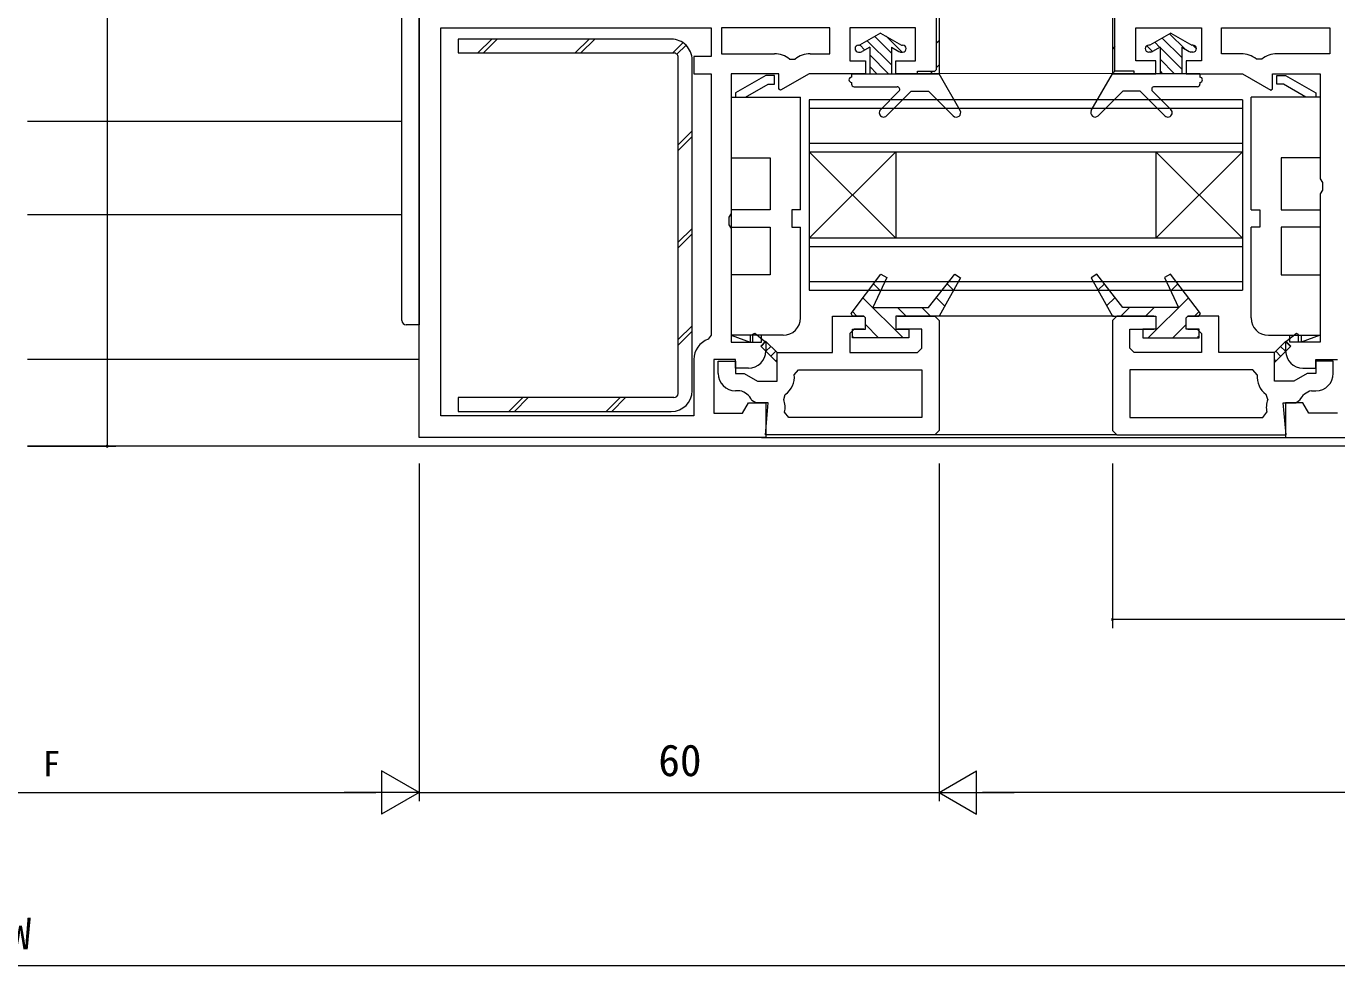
# Model space of a CAD drawing. Units: millimetres, scale not verified. Extents: x -594 to 539, y -420 to 386.
# Drawn here: x 58.9 to 210.1, y -252 to -143.5 of the extents above; entities that cross this region are included whole.
import ezdxf
from ezdxf.enums import TextEntityAlignment as Align

# ---------------------------------------------------------------- set-up
doc = ezdxf.new("R2010")
doc.units = ezdxf.units.MM
doc.header["$LTSCALE"] = 2
for name, color, linetype, lineweight in [('0-3_YKK_12', 2, 'Continuous', 9), ('0-4_YKK_D', 6, 'Continuous', 9), ('0-6_YKK_13', 4, 'Continuous', 9), ('0-7_YKK_11', 7, 'Continuous', 9)]:
    doc.layers.add(name, color=color, linetype=linetype, lineweight=lineweight)
doc.styles.add('ＭＳ ゴシック', font='')
doc.styles.get('ＭＳ ゴシック').set_extended_font_data('MS Gothic')

msp = doc.modelspace()

# ---------------------------------------------------------------- linework, layer by layer
at = {"layer": '0-3_YKK_12'}
for p, q in [((184.743, -148.997), (163.759, -148.983)), ((149.243, -151.995), (149.243, -173.995)), ((199.243, -151.995), (149.243, -151.995)), ((199.243, -151.995), (199.243, -156.995)), ((199.243, -152.995), (149.243, -152.995)), ((102.243, -154.498), (59.052, -154.498)), ((149.243, -156.995), (199.243, -156.995)), ((199.243, -156.995), (199.243, -168.995)), ((149.243, -167.995), (159.243, -157.995)), ((149.243, -157.995), (159.243, -167.995)), ((149.243, -157.995), (199.243, -157.995)), ((159.243, -157.995), (159.243, -167.995)), ((199.243, -167.995), (189.243, -157.995)), ((199.243, -157.995), (189.243, -167.995)), ((189.243, -157.995), (189.243, -167.995)), ((102.243, -165.298), (59.052, -165.298)), ((199.243, -167.995), (149.243, -167.995)), ((199.243, -168.995), (149.243, -168.995)), ((199.243, -167.995), (199.243, -173.995)), ((149.243, -172.995), (199.243, -172.995)), ((149.243, -173.995), (199.243, -173.995)), ((184.419, -176.995), (164.066, -176.998)), ((104.243, -181.998), (59.052, -181.998)), ((213.223, -191.998), (59.052, -191.998)), ((143.759, -190.998), (204.743, -190.997)), ((184.743, -190.695), (163.743, -190.698))]:
    msp.add_line(p, q, dxfattribs=at)
at = {"layer": '0-4_YKK_D'}
for p, q in [((68.243, -66.998), (68.243, -191.998)), ((59.052, -191.998), (69.243, -191.998)), ((104.243, -193.998), (104.243, -232.998)), ((104.243, -194.998), (104.243, -232.998)), ((164.243, -193.998), (164.243, -232.998)), ((164.243, -193.998), (164.243, -232.998)), ((184.243, -193.998), (184.243, -212.998)), ((244.243, -211.998), (184.243, -211.998)), ((104.243, -231.998), (99.913, -229.498)), ((99.913, -229.498), (99.913, -234.498)), ((164.243, -231.998), (168.573, -229.498)), ((168.573, -234.498), (168.573, -229.498)), ((19.243, -231.998), (99.243, -231.998)), ((104.243, -231.998), (95.583, -231.998)), ((104.243, -231.998), (99.913, -234.498)), ((104.243, -231.998), (164.243, -231.998)), ((164.243, -231.998), (168.573, -234.498)), ((164.243, -231.998), (172.903, -231.998)), ((259.243, -231.998), (169.243, -231.998)), ((257.243, -251.998), (-138.757, -251.998))]:
    msp.add_line(p, q, dxfattribs=at)
for centre, start, end in [((68.243, -191.998), 90, 270), ((68.243, -191.998), 270, 90), ((184.243, -211.998), 0, 180), ((184.243, -211.998), 180, 0)]:
    msp.add_arc(centre, 0.106, start, end, dxfattribs=at)
at = {"layer": '0-6_YKK_13'}
for p, q in [((102.243, -177.498), (102.243, -141.498)), ((111.02, -146.598), (112.62, -144.998)), ((111.657, -146.598), (113.257, -144.998)), ((122.263, -146.598), (123.863, -144.998)), ((122.9, -146.598), (124.5, -144.998)), ((157.493, -144.298), (155.068, -145.698)), ((155.958, -145.184), (158.743, -147.969)), ((156.812, -144.691), (158.743, -146.622)), ((157.493, -144.298), (159.918, -145.698)), ((158.141, -144.672), (159.967, -146.498)), ((190.993, -144.295), (188.568, -145.695)), ((189.995, -144.871), (192.243, -147.119)), ((190.849, -144.378), (192.643, -146.172)), ((190.993, -144.295), (193.418, -145.695)), ((133.506, -146.598), (134.691, -145.413)), ((133.996, -146.745), (135.04, -145.701)), ((154.943, -145.698), (155.068, -145.698)), ((154.943, -146.498), (155.175, -146.498)), ((155.104, -145.677), (155.69, -146.263)), ((156.243, -145.944), (155.375, -146.445)), ((156.243, -145.944), (156.243, -148.998)), ((158.743, -145.944), (159.611, -146.445)), ((158.743, -145.944), (158.743, -148.998)), ((159.811, -146.498), (160.043, -146.498)), ((159.918, -145.698), (160.043, -145.698)), ((188.204, -145.774), (188.873, -146.443)), ((188.568, -145.695), (188.443, -145.695)), ((188.675, -146.495), (188.443, -146.495)), ((189.743, -145.941), (188.875, -146.442)), ((189.141, -145.364), (189.727, -145.95)), ((189.743, -145.941), (189.743, -148.995)), ((189.743, -145.966), (192.243, -148.466)), ((192.243, -145.941), (193.111, -146.442)), ((192.243, -145.941), (192.243, -148.995)), ((193.543, -146.495), (193.311, -146.495)), ((193.543, -145.695), (193.418, -145.695)), ((193.514, -145.695), (193.942, -146.124)), ((134.143, -185.898), (134.143, -147.098)), ((135.743, -185.598), (135.743, -147.398)), ((156.243, -146.816), (158.425, -148.998)), ((156.243, -148.163), (157.078, -148.998)), ((189.743, -147.313), (191.425, -148.995)), ((154.143, -148.998), (154.143, -149.398)), ((154.143, -148.998), (164.243, -148.998)), ((166.677, -153.25), (164.243, -148.998)), ((181.809, -153.247), (184.243, -148.995)), ((194.343, -148.995), (184.243, -148.995)), ((189.743, -148.66), (190.078, -148.995)), ((194.343, -148.995), (194.343, -149.395)), ((140.743, -151.218), (140.743, -151.697)), ((154.143, -149.998), (154.143, -150.198)), ((154.443, -150.498), (159.404, -150.498)), ((157.482, -153.145), (159.617, -151.011)), ((161.043, -150.998), (158.189, -153.852)), ((161.043, -150.998), (163.043, -150.998)), ((163.043, -150.998), (165.889, -153.851)), ((185.443, -150.995), (182.597, -153.848)), ((187.443, -150.995), (185.443, -150.995)), ((187.443, -150.995), (190.296, -153.849)), ((191.004, -153.142), (188.869, -151.008)), ((194.043, -150.495), (189.081, -150.495)), ((194.343, -149.995), (194.343, -150.195)), ((207.743, -151.218), (207.743, -151.697)), ((140.243, -151.697), (140.243, -158.697)), ((140.243, -151.697), (148.243, -151.697)), ((148.243, -164.697), (148.243, -151.697)), ((208.243, -151.697), (200.243, -151.697)), ((200.243, -164.697), (200.243, -151.697)), ((208.243, -151.697), (208.243, -158.697)), ((134.143, -157.204), (135.743, -155.604)), ((134.143, -157.841), (135.743, -156.241)), ((140.243, -158.697), (144.743, -158.697)), ((144.743, -158.697), (144.743, -164.697)), ((208.243, -158.697), (203.743, -158.697)), ((203.743, -158.697), (203.743, -164.697)), ((140.243, -164.697), (140.243, -166.697)), ((144.743, -164.697), (140.243, -164.697)), ((147.243, -164.697), (147.243, -166.697)), ((148.243, -164.697), (147.243, -164.697)), ((200.243, -164.697), (201.243, -164.697)), ((201.243, -164.697), (201.243, -166.697)), ((203.743, -164.697), (208.243, -164.697)), ((208.243, -164.697), (208.243, -166.697)), ((134.143, -168.447), (135.743, -166.847)), ((134.143, -169.084), (135.743, -167.484)), ((140.243, -166.697), (144.743, -166.697)), ((144.743, -166.697), (144.743, -172.197)), ((144.743, -166.697), (144.743, -172.197)), ((147.243, -166.697), (148.243, -166.697)), ((148.243, -177.197), (148.243, -166.697)), ((201.243, -166.697), (200.243, -166.697)), ((200.243, -177.197), (200.243, -166.697)), ((208.243, -166.697), (203.743, -166.697)), ((203.743, -166.697), (203.743, -172.197)), ((203.743, -166.697), (203.743, -172.197)), ((144.743, -172.197), (140.243, -172.197)), ((140.243, -172.197), (140.243, -179.197)), ((203.743, -172.197), (208.243, -172.197)), ((208.243, -172.197), (208.243, -179.197)), ((103.243, -177.998), (102.743, -177.998)), ((104.243, -177.998), (103.243, -177.998)), ((134.143, -179.69), (135.743, -178.09)), ((134.143, -180.327), (135.743, -178.727)), ((140.243, -179.197), (142.443, -179.997)), ((146.243, -179.197), (140.243, -179.197)), ((142.443, -179.197), (142.443, -179.997)), ((143.743, -179.997), (143.743, -179.197)), ((202.243, -179.197), (208.243, -179.197)), ((204.743, -179.997), (204.743, -179.197)), ((208.243, -179.197), (206.043, -179.997)), ((206.043, -179.197), (206.043, -179.997)), ((142.443, -179.997), (143.743, -179.997)), ((206.043, -179.997), (204.743, -179.997)), ((133.643, -186.398), (108.743, -186.398)), ((114.592, -187.998), (116.192, -186.398)), ((115.229, -187.998), (116.829, -186.398)), ((125.835, -187.998), (127.435, -186.398)), ((126.472, -187.998), (128.072, -186.398))]:
    msp.add_line(p, q, dxfattribs=at)
for points in [[(103.243, -140.998), (104.243, -140.998), (104.243, -177.998)], [(133.343, -144.998), (108.743, -144.998), (108.743, -146.598), (133.643, -146.598)], [(145.243, -149.197), (144.243, -149.197), (140.743, -151.218)], [(141.913, -151.697), (144.511, -150.197), (145.243, -150.197), (145.243, -149.197)], [(203.243, -149.197), (204.243, -149.197), (207.743, -151.218)], [(206.573, -151.697), (203.975, -150.197), (203.243, -150.197), (203.243, -149.197)], [(108.743, -186.398), (108.743, -187.998), (133.343, -187.998)]]:
    msp.add_lwpolyline(points, dxfattribs=at)
for centre, radius, start, end in [((133.343, -147.398), 2.4, 359.99998, 90), ((133.643, -147.098), 0.5, 359.99998, 90), ((154.943, -146.098), 0.4, 90, 270), ((155.175, -146.098), 0.4, 270, 299.99998), ((159.811, -146.098), 0.4, 239.99998, 270), ((160.043, -146.098), 0.4, 270, 90), ((188.443, -146.095), 0.4, 90, 270), ((188.675, -146.095), 0.4, 270, 299.99998), ((193.311, -146.095), 0.4, 240, 270), ((193.543, -146.095), 0.4, 270, 90), ((154.143, -149.698), 0.3, 90, 270), ((194.343, -149.695), 0.3, 270, 90), ((154.443, -150.198), 0.3, 180, 270), ((159.404, -150.798), 0.3, 315.00002, 90), ((189.081, -150.795), 0.3, 90, 224.99997), ((194.043, -150.195), 0.3, 270, 0), ((157.836, -153.498), 0.5, 134.99983, 314.99998), ((166.243, -153.498), 0.5, 224.92854, 29.79002), ((182.243, -153.495), 0.5, 150.20996, 315.07144), ((190.65, -153.495), 0.5, 225, 45.00015), ((102.743, -177.498), 0.5, 180, 270), ((146.243, -177.197), 2, 270, 0), ((202.243, -177.197), 2, 180, 270), ((133.343, -185.598), 2.4, 270, 359.99998), ((133.643, -185.898), 0.5, 270, 359.99998)]:
    msp.add_arc(centre, radius, start, end, dxfattribs=at)
at = {"layer": '0-7_YKK_11'}
for p, q in [((163.943, -148.498), (163.943, -141.298)), ((106.743, -188.498), (106.743, -143.698)), ((151.643, -143.698), (139.143, -143.698)), ((163.943, -145.44), (164.243, -145.141)), ((196.843, -143.697), (209.343, -143.697)), ((184.543, -145.844), (184.243, -146.144)), ((146.997, -147.316), (147.623, -147.316)), ((163.943, -148.269), (164.243, -147.969)), ((201.489, -147.314), (200.863, -147.314)), ((163.743, -148.998), (161.743, -148.998)), ((163.213, -148.998), (163.513, -148.698)), ((184.59, -148.626), (184.377, -148.838)), ((184.743, -148.997), (186.743, -148.997)), ((156.687, -173.256), (157.504, -174.074)), ((165.168, -173.252), (165.912, -173.996)), ((183.317, -173.249), (182.574, -173.993)), ((191.799, -173.253), (190.981, -174.071)), ((155.464, -174.862), (160.101, -179.498)), ((163.928, -174.84), (164.902, -175.814)), ((184.558, -174.838), (183.584, -175.811)), ((193.021, -174.859), (188.385, -179.495)), ((154.242, -176.468), (154.772, -176.998)), ((159.429, -175.998), (160.429, -176.998)), ((162.258, -175.998), (163.258, -176.998)), ((186.228, -175.995), (185.228, -176.995)), ((189.057, -175.995), (188.057, -176.995)), ((194.244, -176.465), (193.713, -176.995)), ((155.743, -177.969), (157.272, -179.498)), ((159.443, -176.998), (163.743, -176.998)), ((163.743, -176.998), (164.243, -177.498)), ((184.743, -176.995), (184.243, -177.495)), ((189.043, -176.995), (184.743, -176.995)), ((192.743, -177.966), (191.214, -179.495)), ((143.699, -180.486), (144.264, -179.92)), ((154.271, -179.326), (154.415, -179.47)), ((155.543, -178.498), (154.443, -178.498)), ((192.943, -178.495), (194.043, -178.495)), ((194.214, -179.323), (194.07, -179.467)), ((204.787, -180.483), (204.221, -179.917)), ((144.26, -181.047), (144.826, -180.481)), ((144.821, -181.608), (145.387, -181.042)), ((145.543, -182.33), (145.543, -181.198)), ((202.943, -182.327), (202.943, -181.195)), ((203.664, -181.605), (203.099, -181.04)), ((204.226, -181.044), (203.66, -180.478)), ((145.383, -182.169), (145.543, -182.009)), ((203.103, -182.166), (202.943, -182.006)), ((202.171, -186.615), (201.993, -186.032)), ((146.315, -186.618), (146.493, -186.035))]:
    msp.add_line(p, q, dxfattribs=at)
for points in [[(104.243, -190.998), (104.243, -129.998)], [(163.943, -148.498), (163.943, -141.298), (106.443, -141.298), (106.443, -138.498), (106.743, -138.498), (106.743, -140.498)], [(164.243, -140.998), (164.243, -148.998), (159.243, -148.998), (159.243, -147.498), (161.543, -147.498), (161.543, -143.698), (153.943, -143.698), (153.943, -147.498), (155.743, -147.498), (155.743, -148.998), (149.243, -148.998), (145.943, -150.904), (145.743, -150.788), (145.743, -148.998), (140.243, -148.998), (140.243, -165.132), (139.993, -165.565), (139.993, -166.431), (140.243, -166.864), (140.243, -179.998), (142.743, -179.998), (142.743, -179.072), (142.971, -178.964), (144.243, -179.998), (144.243, -180.998)], [(184.243, -140.997), (184.243, -148.997), (189.243, -148.997), (189.243, -147.497), (186.943, -147.497), (186.943, -143.697), (194.543, -143.697), (194.543, -147.497), (192.743, -147.497), (192.743, -148.997), (199.243, -148.997), (202.516, -150.887), (202.743, -150.756), (202.743, -148.997), (208.243, -148.997), (208.243, -161.131), (208.493, -161.564), (208.493, -162.43), (208.243, -162.863), (208.243, -179.997), (205.743, -179.997), (205.743, -179.092), (205.498, -178.976), (204.243, -179.997), (204.243, -180.997)], [(184.743, -148.997), (186.743, -148.997), (186.743, -148.697), (184.543, -148.697), (184.543, -141.297), (273.943, -141.297), (273.943, -150.197), (271.743, -150.197), (271.743, -150.497), (273.743, -150.497)], [(106.743, -188.498), (106.743, -143.698), (137.943, -143.698), (137.943, -146.998), (135.943, -146.998), (135.943, -148.998), (137.943, -148.998), (137.943, -179.17), (137.61, -179.641)], [(151.643, -143.698), (139.143, -143.698), (139.143, -146.698), (145.243, -146.698)], [(149.377, -146.698), (151.643, -146.698), (151.643, -143.698)], [(196.843, -143.697), (209.343, -143.697), (209.343, -146.697), (203.243, -146.697)], [(199.109, -146.697), (196.843, -146.697), (196.843, -143.697)], [(161.743, -148.998), (161.743, -148.698), (163.743, -148.698), (163.943, -148.498)], [(138.743, -183.598), (138.743, -182.198), (140.743, -182.198), (140.743, -183.598), (141.743, -183.598), (143.302, -184.498), (145.543, -184.498), (145.543, -182.33), (143.66, -180.447), (144.226, -179.881), (145.543, -181.198), (151.943, -181.198), (151.943, -176.998), (155.543, -176.998)], [(164.243, -177.498), (164.243, -190.198), (163.743, -190.698)], [(184.243, -177.495), (184.243, -190.195), (184.743, -190.695)], [(209.743, -183.595), (209.743, -182.195), (207.743, -182.195), (207.743, -183.595), (206.743, -183.595), (205.184, -184.495), (202.943, -184.495), (202.943, -182.327), (204.826, -180.444), (204.26, -179.878), (202.943, -181.195), (196.543, -181.195), (196.543, -176.995), (192.943, -176.995)], [(154.443, -178.498), (153.943, -178.998), (153.943, -181.198), (161.743, -181.198), (162.243, -180.698)], [(162.243, -180.698), (162.243, -178.498), (159.443, -178.498)], [(186.243, -180.695), (186.243, -178.495), (189.043, -178.495)], [(194.043, -178.495), (194.543, -178.995), (194.543, -181.195), (186.743, -181.195), (186.243, -180.695)], [(142.243, -182.998), (140.743, -182.998), (140.743, -181.998), (138.243, -181.998), (138.243, -188.198), (141.55, -188.198), (142.243, -186.998), (144.243, -186.998), (144.243, -190.998), (104.243, -190.998)], [(135.943, -181.998), (135.943, -188.498), (106.743, -188.498)], [(206.243, -182.997), (207.743, -182.997), (207.743, -181.997), (210.243, -181.997)], [(147.53, -183.748), (148.028, -183.198), (162.243, -183.198), (162.243, -188.698)], [(200.955, -183.745), (200.458, -183.195), (186.243, -183.195), (186.243, -188.695)], [(141.265, -185.603), (141.221, -185.598), (140.743, -185.598)], [(207.22, -185.6), (207.265, -185.595), (207.743, -185.595)], [(163.743, -190.698), (144.197, -190.698), (144.521, -186.998), (143.088, -186.998), (142.635, -186.709)], [(184.743, -190.695), (204.289, -190.695), (203.965, -186.995), (205.398, -186.995), (205.851, -186.706)], [(210.243, -188.197), (206.936, -188.197), (206.243, -186.997), (204.243, -186.997), (204.243, -190.997), (244.243, -190.997)], [(162.243, -188.698), (146.893, -188.698), (146.406, -188.082)], [(186.243, -188.695), (201.593, -188.695), (202.079, -188.079)]]:
    msp.add_lwpolyline(points, dxfattribs=at)
for points in [[(155.543, -176.998), (154.261, -176.998), (154.089, -176.668), (157.536, -172.142), (158.22, -172.536), (156.608, -175.998), (163.024, -175.998), (166.047, -172.128), (166.708, -172.566), (164.243, -176.998), (159.243, -176.998), (159.243, -178.498), (160.743, -178.498), (160.743, -179.498), (154.243, -179.498), (154.243, -178.498), (155.743, -178.498), (155.743, -177.198)], [(192.943, -176.995), (194.225, -176.995), (194.397, -176.665), (190.95, -172.139), (190.266, -172.533), (191.877, -175.995), (185.462, -175.995), (182.439, -172.125), (181.778, -172.563), (184.243, -176.995), (189.243, -176.995), (189.243, -178.495), (187.743, -178.495), (187.743, -179.495), (194.243, -179.495), (194.243, -178.495), (192.743, -178.495), (192.743, -177.195)]]:
    msp.add_lwpolyline(points, close=True, dxfattribs=at)
for centre, radius, start, end in [((145.243, -149.498), 2.8, 51.2179, 89.99998), ((149.377, -149.498), 2.8, 89.99998, 128.78207), ((199.109, -149.497), 2.8, 51.21791, 90), ((203.243, -149.497), 2.8, 90, 128.78209), ((138.443, -181.998), 2.5, 109.47122, 179.99998), ((142.243, -180.998), 2, 270, 359.99998), ((206.243, -180.997), 2, 180, 269.99998), ((140.743, -183.598), 2, 180, 270), ((145.043, -183.998), 2.5, 305.45685, 5.73918), ((203.443, -183.995), 2.5, 174.2608, 234.54314), ((207.743, -183.595), 2, 270, 359.99998), ((140.821, -187.553), 2, 24.96335, 77.17526), ((207.664, -187.55), 2, 102.82472, 155.03664), ((143.975, -187.498), 2.5, 346.50659, 20.61671), ((204.511, -187.495), 2.5, 159.38327, 193.49339)]:
    msp.add_arc(centre, radius, start, end, dxfattribs=at)

# ---------------------------------------------------------------- texts
at = {"layer": '0-4_YKK_D', "color": 4, "style": 'ＭＳ ゴシック'}
for s, height, p in [('60', 3.666, (131.843, -231.198)), ('F', 2.933, (60.827, -230.998)), ('W', 3.666, (56.974, -251.198))]:
    msp.add_text(s, height=height, dxfattribs=at).set_placement(p, align=Align.BOTTOM_LEFT)

doc.saveas('drawing.dxf')
